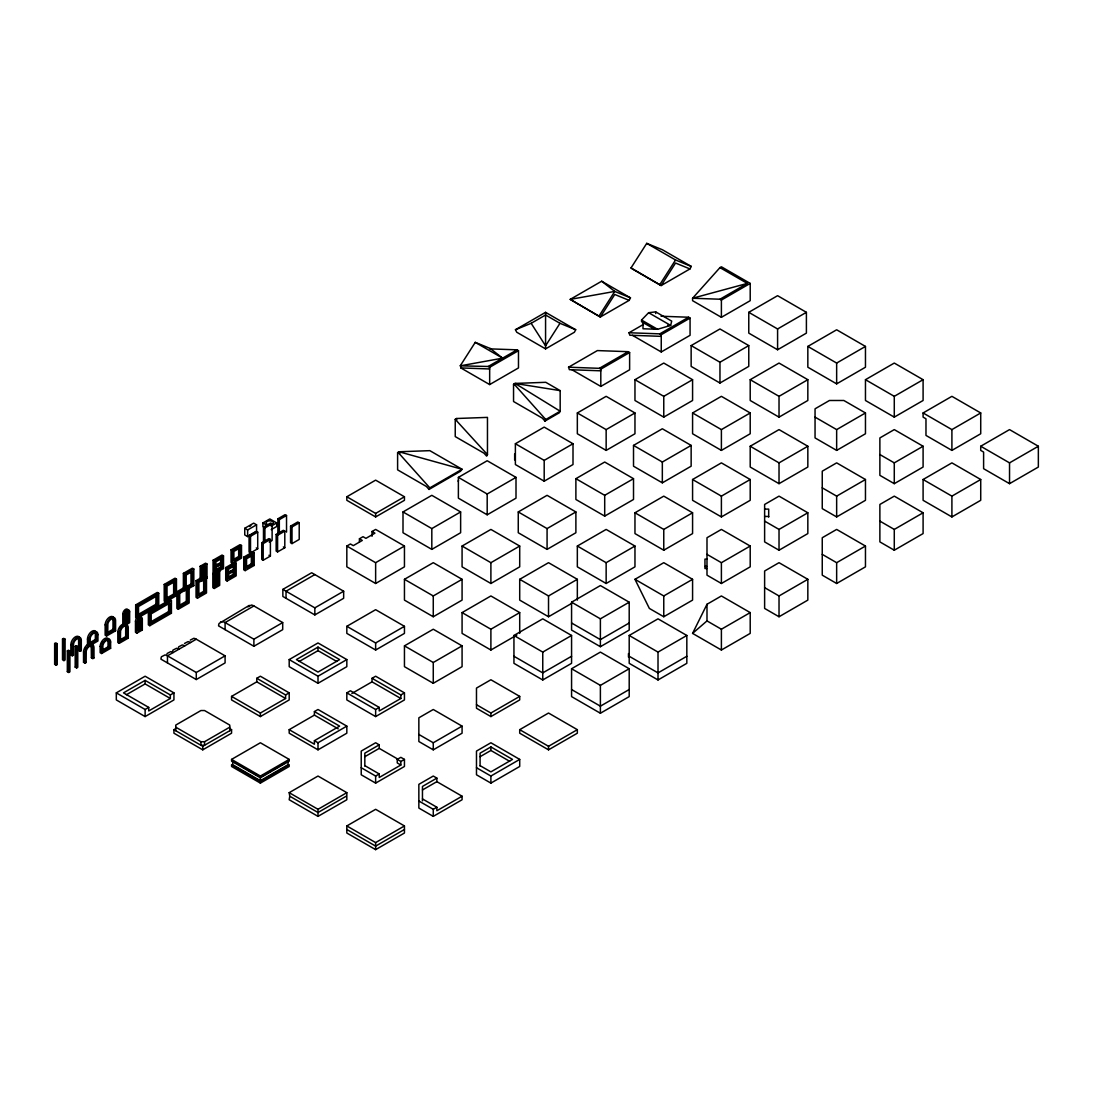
<?xml version="1.0" encoding="UTF-8"?>
<svg xmlns="http://www.w3.org/2000/svg" width="1093" height="1093" viewBox="0 0 1093 1093"><rect width="100%" height="100%" fill="white"/><g stroke="black" fill="none" stroke-linecap="round" stroke-linejoin="round"><path stroke-width="1.5" d="M487.464 454.606L487.464 417.389L456.669 418.496L455.234 419.329L455.234 436.585L484.049 453.226L486.658 456.136L487.464 454.606L455.234 419.329M545.571 348.886L545.571 312.338L515.445 329.731L516.757 332.245L545.571 348.886L574.385 332.245L575.697 329.731L545.571 312.338M560.176 390.625L560.176 411.214L559.37 412.744L544.956 421.065L542.347 418.141L513.546 401.514L513.546 384.258L514.981 383.424L545.776 382.304L560.176 390.625L514.981 383.424M73.45 644.911L73.573 643.763A4.727 2.732 -60 0 1 76.797 639.036A4.727 2.732 -60 0 1 80.035 640.033L80.158 651.264L81.306 650.608L81.306 640.293A6.367 3.675 -60 0 0 76.797 637.697A6.367 3.675 -60 0 0 72.302 645.485L72.302 655.8L73.45 655.144L73.45 644.911L72.001 644.078M90.091 644.214L90.213 638.148A4.727 2.732 -60 0 1 93.438 633.421A4.727 2.732 -60 0 1 96.676 634.418L96.799 640.334L90.091 644.214L88.642 643.381L95.351 639.501L96.799 640.334M120.408 641.345L120.531 631.276A4.727 2.732 -60 0 1 123.769 626.549A4.727 2.732 -60 0 1 126.993 627.546L127.116 637.465L120.408 641.345L118.973 640.512M289.768 796.21L289.194 799.748L318.008 816.375L346.823 799.748L346.823 792.671L318.008 776.044L289.194 792.671L289.768 796.21L318.008 812.509L346.249 796.21M692.579 633.394L706.993 604.279L721.394 595.958L750.208 612.599L750.208 633.394L721.394 650.021L692.579 633.394L706.993 620.906L706.993 604.279M629.158 300.37L630.47 297.856L601.656 281.215L570.218 299.373L600.344 316.997L629.158 300.37L614.758 294.482L600.344 316.997L570.218 299.373L614.758 291.421L630.47 297.856M689.956 268.933L691.268 266.419L662.454 249.778L646.728 243.356L631.016 267.935L632.328 268.933L661.142 285.56L689.956 268.933L675.542 263.03L661.142 285.56L631.016 267.935M429.03 489.418L429.836 487.874L462.079 469.266L429.836 450.658L399.041 451.764L397.606 452.598L397.606 469.853L426.42 486.494L429.03 489.418L460.454 471.274L462.079 469.266L399.041 451.764M544.956 421.065L545.776 419.534L560.176 411.214L516.415 384.258L514.981 385.078L513.546 384.258M184.512 643.449L188.023 641.646A9.632 5.561 60 0 1 190.51 642.534M190.278 640.115L193.789 638.312A9.632 5.561 60 0 1 196.275 639.214L225.09 655.841L225.09 662.918L196.275 679.545L160.972 659.175A8.238 4.755 60 0 1 161.463 656.756L164.975 654.953A9.632 5.561 60 0 1 167.461 655.841L196.275 672.482L225.09 655.841M247.906 606.847L251.417 605.044A9.632 5.561 60 0 1 253.89 605.946L282.704 622.573L282.704 629.65L253.89 646.277L218.6 625.906A8.238 4.755 60 0 1 219.092 623.488L249.313 605.358M460.235 365.841L475.25 342.355L490.279 348.503L502.63 358.162L460.235 365.841L488.216 366.483L489.664 367.303L518.478 350.675L518.478 367.931L489.664 384.572L460.85 367.931L460.85 365.486M575.697 329.731L559.971 323.309L545.571 345.839L531.157 323.309L515.445 329.731M599.032 316.014L614.758 291.421L601.656 281.215M659.83 284.563L675.542 259.984L691.268 266.419M719.959 267.621L692.579 298.239L692.579 300.684L721.394 317.312L750.208 300.684L750.208 283.415L721.394 266.788L719.959 267.621L747.325 283.415L719.959 299.222L692.579 298.239L747.325 283.415M654.488 329.171L641.55 321.711L641.55 320.044L648.627 312.707L655.691 311.874L671.703 321.123L670.651 325.413L657.562 329.28L642.998 328.761L642.998 322.531M531.157 323.309L545.571 314.989L559.971 323.309M490.279 348.503L489.664 348.858L517.03 349.842L518.478 350.675M488.216 366.483L517.03 349.842M244.75 528.288L253.685 523.137L256.568 524.804L256.568 531.458L247.633 536.608L244.75 534.955L244.75 528.288L247.633 529.955L256.568 524.804M262.907 526.471L262.907 522.932L269.821 518.943L276.734 522.932L276.734 526.471L271.201 529.654M54.65 643.531L55.798 642.875L57.232 643.709L57.232 664.503L56.085 665.159L54.65 664.325L54.65 643.531L56.085 644.364L57.232 643.709M62.506 638.995L63.654 638.339L65.088 639.173L65.088 659.967L63.94 660.623L62.506 659.789L62.506 638.995L63.94 639.829L65.088 639.173M164.21 584.441L175.017 578.197L176.465 579.03L176.465 595.671L165.658 601.901L164.21 601.068L164.21 584.441L165.658 585.274L176.465 579.03M183.378 588.348L183.378 573.374L192.382 568.182L193.816 569.016L193.816 585.643L188.679 588.621M249.067 535.447L256.268 531.294L257.716 532.127L257.716 548.754L250.516 552.921L249.067 552.088L249.067 535.447L250.516 536.28L257.716 532.127M263.481 542.101L263.481 527.127L270.681 522.973L272.116 523.807L272.116 540.434L269.247 542.101M277.882 533.78L277.882 518.806L285.082 514.653L286.53 515.486L286.53 532.127M193.816 569.016L184.813 574.208L184.813 590.848M263.481 527.127L264.916 527.96L272.116 523.807M277.882 518.806L279.33 519.64L286.53 515.486M200.156 578.757L200.156 566.283L205.566 563.168L207.001 564.002L207.001 578.033L201.604 581.148L201.604 567.117L207.001 564.002M175.085 581.421L167.024 586.067L167.024 599.524L175.085 594.879L175.085 581.421L173.65 580.588L173.65 594.045L176.465 595.671M183.378 573.374L186.193 575L192.45 571.393L192.45 584.851L188.693 587.023M271.201 526.129L276.734 522.932M135.682 604.907L157.296 592.42L158.745 593.253L158.745 605.905L137.131 618.378L135.682 617.545L135.682 604.907L137.131 605.727L158.745 593.253M213.053 572.882L213.053 560.231L222.057 555.039L223.505 555.872L223.505 568.51L217.07 572.226M231.06 549.834L240.064 544.642L241.512 545.475L241.512 558.113L232.508 563.319L231.06 562.485L231.06 549.834L232.508 550.667L241.512 545.475M397.606 452.598L399.041 453.431L400.489 452.598M213.053 560.231L214.488 561.064L223.505 555.872M157.365 595.644L138.51 606.533L138.51 615.987L157.365 605.098L157.365 595.644L155.916 594.811L155.916 604.279L158.745 605.905M240.132 547.853L233.875 551.459L233.875 560.928L240.132 557.321L240.132 547.853L238.684 547.019M216.4 564.657L222.125 562.185L215.868 565.805M67.329 650.854L68.476 650.198L69.911 651.018L69.911 671.812L68.763 672.482L67.329 671.649L67.329 650.854L68.763 651.688L69.911 651.018M75.185 646.318L76.332 645.662L77.767 646.482L77.767 667.29L76.619 667.946L75.185 667.113L75.185 646.318L76.619 647.152L77.767 646.482M216.4 566.256L222.125 563.783L215.868 567.39M176.888 591.764L187.695 585.52L189.144 586.354L189.144 602.981L178.337 609.225L176.888 608.391L176.888 591.764L179.703 593.39L187.764 588.731L187.764 602.188L179.703 606.847L178.268 606.014L186.316 601.355L187.764 602.188M196.057 580.697L205.06 575.492L206.495 576.325L206.495 592.966L197.491 598.158L196.057 597.338L196.057 580.697L197.491 581.531L206.495 576.325M261.746 542.77L268.946 538.603L270.395 539.436L270.395 556.077L263.194 560.231L261.746 559.397L261.746 542.77L263.194 543.604L270.395 539.436M276.16 534.45L283.36 530.296L284.795 531.116L284.795 547.757L277.595 551.91L276.16 551.091L276.16 534.45L277.595 535.283L284.795 531.116M290.56 526.129L297.761 521.976L299.209 522.809L299.209 539.436L292.009 543.604L290.56 542.77L290.56 526.129L292.009 526.963L299.209 522.809M138.51 614.321L155.916 604.279M166.928 597.912L173.65 594.045M187.258 586.19L191.002 584.017L193.816 585.643M215.676 569.767L220.677 566.884L223.505 568.51M233.683 559.37L238.684 556.487L240.132 557.321M107.633 632.41L113.003 629.322L115.585 630.811L115.585 620.496A6.367 3.675 -60 0 0 111.09 617.9A6.367 3.675 -60 0 0 106.581 625.702L106.581 636.003L105.147 635.183L105.147 624.868A6.367 3.675 -60 0 1 109.054 617.449A6.367 3.675 -60 0 1 114 618.406M189.144 586.354L178.337 592.584L178.337 609.225M600.808 370.814L569.385 369.68L568.565 367.207L597.379 350.58L628.174 351.686L629.623 352.52L629.623 369.776L600.808 386.416L571.994 369.776M54.65 664.325L55.798 663.67L57.232 664.503M79.707 638.203A6.367 3.675 -60 0 0 74.775 637.246A6.367 3.675 -60 0 0 70.854 644.665L70.854 654.967L72.001 654.311L73.45 655.144M77.029 637.752A4.727 2.732 -60 0 1 78.587 639.2L78.71 650.444L79.857 649.775L81.306 650.608M661.251 336.357L629.828 335.223L629.008 332.75L643.422 324.43M128.264 621.903L126.815 621.07L126.815 611.848A1.858 1.079 -60 0 1 128.209 612.217L128.264 621.903L125.613 623.434L125.668 613.679A1.858 1.079 -60 0 1 126.938 611.82L126.761 611.383M212.834 573.606L218.245 570.491L219.679 571.311L219.679 585.356L214.283 588.471L212.834 587.638L212.834 573.606L215.649 575.232L218.299 573.702L218.299 584.564L215.649 586.094L214.214 585.261L216.865 583.73L218.299 584.564M346.823 496.769L375.637 480.141L404.451 496.769L404.451 500.307L375.637 516.934L346.823 500.307L346.823 496.769L375.637 513.409L404.451 496.769M88.943 646.195L97.946 641.004L97.946 634.678A6.367 3.675 -60 0 0 93.438 632.082A6.367 3.675 -60 0 0 88.943 639.883L88.943 644.624M106.581 636.003L115.585 630.811M125.586 625.046L129.643 622.696L129.643 611.779A3.825 2.2 -60 0 0 126.938 610.222A3.825 2.2 -60 0 0 124.233 614.908L124.233 624.253M148.361 612.217L169.975 599.743L171.423 600.576L171.423 613.214L149.809 625.702L148.361 624.868L148.361 612.217L149.809 613.05L171.423 600.576M225.732 567.554L234.735 562.349L236.17 563.182L236.17 575.833L227.166 581.025L225.732 580.192L225.732 567.554L227.166 568.387L236.17 563.182M243.739 557.157L252.743 551.951L254.191 552.785L254.191 565.436L245.187 570.628L243.739 569.795L243.739 557.157L245.187 557.99L254.191 552.785M219.679 571.311L214.283 574.44L214.283 588.471M252.811 555.176L246.553 558.783L246.553 568.251L252.811 564.644L252.811 555.176L251.363 554.342L251.363 563.81L254.191 565.436M234.08 569.098L227.822 572.705L234.804 569.508L234.08 569.098L234.08 570.683M234.804 571.092L227.822 574.29M171.423 613.214L168.595 611.588L149.741 622.477L151.189 623.311L170.043 612.422L170.043 602.953L151.189 613.842L151.189 623.311M198.68 594.223L203.681 591.34L205.129 592.174L205.129 578.716L198.871 582.323L198.871 595.781L205.129 592.174M228.355 577.09L233.356 574.208L234.804 575.041L234.804 565.573L228.546 569.18L228.546 578.648L234.804 575.041M246.362 566.693L251.363 563.81M102.66 649.925L108.029 646.824L110.625 648.313L110.625 642.001A6.367 3.675 -60 0 0 106.117 639.405A6.367 3.675 -60 0 0 101.622 647.193L101.622 653.518L100.173 652.685L100.173 646.359A6.367 3.675 -60 0 1 104.095 638.954A6.367 3.675 -60 0 1 109.027 639.911M120.312 639.733L125.681 636.632L128.264 638.134L128.264 627.819A6.367 3.675 -60 0 0 123.769 625.21A6.367 3.675 -60 0 0 119.26 633.011L119.26 643.326L117.825 642.493L117.825 632.178A6.367 3.675 -60 0 1 121.733 624.772A6.367 3.675 -60 0 1 126.679 625.729M67.329 671.649L68.476 670.993M75.185 667.113L76.332 666.457M92.536 646.783A6.367 3.675 -60 0 0 88.041 644.187A6.367 3.675 -60 0 0 83.533 651.974L83.533 662.29L84.68 661.634L86.128 662.467L86.251 651.073A4.727 2.732 -60 0 1 89.476 646.346A4.727 2.732 -60 0 1 92.714 647.343L92.837 658.587L93.984 657.931L93.984 647.616A6.367 3.675 -60 0 0 89.476 645.007A6.367 3.675 -60 0 0 84.981 652.808L84.981 663.123L86.128 662.467M90.405 645.28A4.727 2.732 -60 0 1 91.265 646.51L91.388 657.754L92.536 657.098L93.984 657.931M101.622 653.518L110.625 648.313M119.26 643.326L128.264 638.134M136.912 633.134L142.322 630.019L142.322 619.103A3.825 2.2 -60 0 0 139.617 617.545A3.825 2.2 -60 0 0 136.912 622.218L136.912 633.134L135.477 632.314L135.477 621.384A3.825 2.2 -60 0 1 138.169 616.712A3.825 2.2 -60 0 1 140.874 618.269L142.322 619.103M568.565 367.207L599.36 368.327L628.174 351.686M629.008 332.75L659.803 333.857L688.617 317.23L690.066 318.063L690.066 335.319L661.251 351.96L632.437 335.319M599.36 368.327L600.808 369.161L629.623 352.52M659.803 333.857L661.251 334.69L690.066 318.063M719.959 299.222L721.394 300.056L750.208 283.415M515.377 443.744L544.191 427.103L573.005 443.744L573.005 464.539L544.191 481.18L515.377 464.539L515.377 443.744L544.191 460.385L573.005 443.744M458.377 477.381L487.191 460.74L516.005 477.381L516.005 498.176L487.191 514.803L458.377 498.176L458.377 477.381L487.191 494.009L516.005 477.381M403.003 511.948L431.817 495.32L460.631 511.948L460.631 532.742L431.817 549.383L403.003 532.742L403.003 511.948L431.817 528.588L460.631 511.948M691.145 345.593L719.959 328.966L748.773 345.593L748.773 366.387L719.959 383.028L691.145 366.387L691.145 345.593L719.959 362.234L748.773 345.593M748.773 312.325L777.588 295.684L806.402 312.325L806.402 333.119L777.588 349.76L748.773 333.119L748.773 312.325L777.588 328.966L806.402 312.325M372.03 536.294L372.03 531.499L375.637 529.422L404.451 546.049L404.451 566.843L375.637 583.484L346.823 566.843L346.823 546.049L350.429 543.972L353.299 545.639L362.302 540.434L359.433 538.781L359.433 541.978M359.433 538.781L363.026 536.69L365.909 538.357L374.913 533.165L372.03 531.499M577.336 412.963L606.15 396.335L634.965 412.963L634.965 433.757L606.15 450.398L577.336 433.757L577.336 412.963L606.15 429.604L634.965 412.963M634.965 379.695L663.765 363.067L692.579 379.695L692.579 400.489L663.765 417.13L634.965 400.489L634.965 379.695L663.765 396.335L692.579 379.695M196.275 639.214L167.461 655.841L167.461 662.918M253.89 605.946L225.09 622.573A9.632 5.561 60 0 0 222.603 621.685L220.499 621.999M282.855 589.387L311.669 572.759L343.653 591.217L343.653 598.295L314.839 614.922L282.855 596.464L282.855 589.387L314.839 607.858L343.653 591.217M314.839 574.576L286.024 591.217L286.024 598.295M116.309 692.866L145.123 676.225L173.937 692.866L173.937 699.93L145.123 716.571L116.309 699.93L116.309 692.866L145.123 709.494L148.73 707.417L148.73 710.956L170.33 698.482L170.33 694.943L145.123 680.379L123.509 692.866L148.73 707.417M126.392 694.738L145.123 683.917L170.33 698.482M346.823 546.049L375.637 562.69L404.451 546.049M225.09 629.65L225.09 622.573L253.89 639.214L282.704 622.573M170.33 694.943L173.937 692.866M518.26 511.948L547.074 495.32L575.888 511.948L575.888 532.742L547.074 549.383L518.26 532.742L518.26 511.948L547.074 528.588L575.888 511.948M575.888 478.679L604.702 462.038L633.516 478.679L633.516 499.474L604.702 516.115L575.888 499.474L575.888 478.679L604.702 495.32L633.516 478.679M633.516 445.411L662.331 428.77L691.145 445.411L691.145 466.205L662.331 482.833L633.516 466.205L633.516 445.411L662.331 462.038L691.145 445.411M404.451 579.317L433.265 562.69L462.079 579.317L462.079 600.112L433.265 616.753L404.451 600.112L404.451 579.317L433.265 595.958L462.079 579.317M462.079 546.049L490.894 529.422L519.708 546.049L519.708 566.843L490.894 583.484L462.079 566.843L462.079 546.049L490.894 562.69L519.708 546.049M692.579 412.963L721.394 396.335L750.208 412.963L750.208 433.757L721.394 450.398L692.579 433.757L692.579 412.963L721.394 429.604L750.208 412.963M750.208 379.695L779.022 363.067L807.836 379.695L807.836 400.489L779.022 417.13L750.208 400.489L750.208 379.695L779.022 396.335L807.836 379.695M807.836 346.426L836.651 329.785L865.465 346.426L865.465 367.221L836.651 383.862L807.836 367.221L807.836 346.426L836.651 363.067L865.465 346.426M256.773 678.302L260.38 676.225L289.194 692.866L289.194 699.93L260.38 716.571L231.566 699.93L231.566 696.391L256.773 681.841L285.587 698.482L285.587 694.943L256.773 678.302L256.773 681.841M289.194 659.585L318.008 642.957L346.823 659.585L346.823 666.662L318.008 683.289L289.194 666.662L289.194 659.585L318.008 676.225L346.823 659.585M346.823 626.316L375.637 609.689L404.451 626.316L404.451 633.394L375.637 650.021L346.823 633.394L346.823 626.316L375.637 642.957L404.451 626.316M229.762 728.621L231.566 729.673L231.566 733.198L202.751 749.839L173.937 733.198L173.937 729.673L175.741 728.621M318.008 647.111L296.394 659.585L318.008 672.072L339.622 659.585L318.008 647.111L318.008 650.649L299.277 661.456M175.741 727.173L200.948 741.723L204.555 741.723L229.762 727.173M285.587 694.943L289.194 692.866M173.937 729.673L202.751 746.3L231.566 729.673M231.566 696.391L260.38 713.032L285.587 698.482M404.451 645.867L433.265 629.226L462.079 645.867L462.079 666.662L433.265 683.289L404.451 666.662L404.451 645.867L433.265 662.495L462.079 645.867M516.825 635.047L490.894 650.021L462.079 633.394L462.079 612.599L490.894 595.958L519.708 612.599L519.708 633.394M571.571 603.445L548.522 616.753L519.708 600.112L519.708 579.317L548.522 562.69L577.336 579.317L577.336 600.112M577.336 546.049L606.15 529.422L634.965 546.049L634.965 566.843L606.15 583.484L577.336 566.843L577.336 546.049L606.15 562.69L634.965 546.049M634.965 512.781L663.765 496.14L692.579 512.781L692.579 533.575L663.765 550.216L634.965 533.575L634.965 512.781L663.765 529.422L692.579 512.781M692.579 479.513L721.394 462.872L750.208 479.513L750.208 500.307L721.394 516.934L692.579 500.307L692.579 479.513L721.394 496.14L750.208 479.513M750.208 446.245L779.022 429.604L807.836 446.245L807.836 467.039L779.022 483.666L750.208 467.039L750.208 446.245L779.022 462.872L807.836 446.245M865.465 379.695L894.279 363.067L923.093 379.695L923.093 400.489L894.279 417.13L865.465 400.489L865.465 379.695L894.279 396.335L923.093 379.695M231.566 759.403L260.38 742.762L289.194 759.403L289.194 761.165L260.38 777.806L231.566 761.165L231.566 759.403L260.38 776.044L289.194 759.403M314.401 715.109L314.401 711.57L318.008 709.494L346.823 726.135L346.823 733.198L318.008 749.839L289.194 733.198L289.194 729.673L314.401 715.109L338.215 728.853M372.03 678.302L375.637 676.225L404.451 692.866L404.451 699.93L375.637 716.571L346.823 699.93L346.823 692.866L350.429 690.776L379.23 707.417L379.23 710.956L400.844 698.482L400.844 694.943L372.03 678.302L372.03 681.841L400.844 698.482M351.864 693.481L372.03 681.841M462.079 612.599L490.894 629.226L519.708 612.599M519.708 579.317L548.522 595.958L577.336 579.317M815.05 417.13L836.651 429.604L865.465 412.963L865.465 433.757L836.651 450.398L815.05 437.924L815.05 408.809L829.45 400.489L843.851 400.489L865.465 412.963M289.194 729.673L314.401 744.224L314.401 740.685L339.622 726.135L314.401 711.57M314.401 740.685L318.008 742.762L346.823 726.135M346.823 692.866L375.637 709.494L379.23 707.417M400.844 694.943L404.451 692.866M270.572 771.262L260.38 777.137L244.367 767.887M273.482 769.581L288.046 761.165L288.046 764.704L260.38 780.675L232.713 764.704L232.713 761.165L235.637 762.846M260.38 781.345L289.194 764.704L289.194 766.466L260.38 783.107L231.566 766.466L231.566 764.704L260.38 781.345L260.38 783.107M513.942 635.47L542.756 618.829L571.571 635.47L571.571 663.328L542.756 679.969L513.942 663.328L513.942 635.47L542.756 652.097L571.571 635.47M571.571 602.202L600.385 585.561L629.199 602.202L629.199 630.06L600.385 646.701L571.571 630.06L571.571 602.202L600.385 618.829L629.199 602.202M634.965 579.317L663.765 562.69L692.579 579.317L692.579 600.112L663.765 616.753L649.365 608.432L634.965 579.317L663.765 595.958L692.579 579.317M923.093 412.963L951.907 396.335L980.722 412.963L980.722 433.757L951.907 450.398L925.976 435.424L925.976 418.797L923.093 417.13L923.093 412.963L951.907 429.604L980.722 412.963M397.961 759.198L379.23 748.377L379.23 744.852L364.83 753.159L364.83 766.056M364.83 756.698L379.23 748.377M706.993 554.37L721.394 562.69L750.208 546.049L750.208 566.843L721.394 583.484L706.993 575.164L706.993 537.729L721.394 529.422L750.208 546.049M764.622 521.101L779.022 529.422L807.836 512.781L807.836 533.575L779.022 550.216L764.622 541.896L764.622 504.46L779.022 496.14L807.836 512.781M822.25 487.833L836.651 496.14L865.465 479.513L865.465 500.307L836.651 516.934L822.25 508.628L822.25 471.192L836.651 462.872L865.465 479.513M879.879 454.551L894.279 462.872L923.093 446.245L923.093 467.039L894.279 483.666L879.879 475.346L879.879 437.924L894.279 429.604L923.093 446.245M571.571 656.265L542.756 672.892L513.942 656.265M629.199 622.996L600.385 639.624L571.571 622.996M404.451 759.403L400.844 761.479L400.844 765.018L397.251 762.941L397.251 759.403L400.844 757.326L404.451 759.403L404.451 766.466L375.637 783.107L361.223 774.787L361.223 751.082L375.637 742.762L379.23 744.852M289.194 792.671L318.008 809.312L346.823 792.671M361.223 767.723L375.637 776.044L379.23 773.953L379.23 777.492L400.844 765.018M418.851 734.455L433.265 742.762L462.079 726.135L462.079 733.198L433.265 749.839L418.851 741.519L418.851 717.814L433.265 709.494L462.079 726.135M476.48 704.712L490.894 713.032L519.708 696.391L519.708 699.93L490.894 716.571L476.48 708.25L476.48 688.084L490.894 679.764L519.708 696.391M571.571 668.738L600.385 652.097L629.199 668.738L629.199 696.61L600.385 713.237L571.571 696.61L571.571 668.738L600.385 685.379L629.199 668.738M629.199 635.47L658.013 618.829L686.828 635.47L686.828 663.328L658.013 679.969L629.199 663.328L629.199 635.47L658.013 652.097L686.828 635.47M923.093 479.513L951.907 462.872L980.722 479.513L980.722 500.307L951.907 516.934L923.093 500.307L923.093 479.513L951.907 496.14L980.722 479.513M980.722 446.245L1009.536 429.604L1038.35 446.245L1038.35 467.039L1009.536 483.666L983.604 468.692L983.604 452.065L980.722 450.398L980.722 446.245L1009.536 462.872L1038.35 446.245M346.823 825.939L375.637 809.312L404.451 825.939L404.451 833.016L375.637 849.644L346.823 833.016L346.823 825.939L375.637 842.58L404.451 825.939M519.708 729.673L548.522 713.032L577.336 729.673L577.336 733.198L548.522 749.839L519.708 733.198L519.708 729.673L548.522 746.3L577.336 729.673M436.858 778.12L433.265 776.044L418.851 784.35L418.851 808.055L433.265 816.375L462.079 799.748L462.079 796.21L436.858 781.659L436.858 778.12L422.458 786.441L422.458 800.882M480.087 765.646L490.894 771.877L512.494 759.403L490.894 746.929L480.087 753.159L480.087 766.056M422.458 789.966L436.858 781.659M480.087 756.698L490.894 750.467L509.625 761.274M706.993 620.906L721.394 629.226L750.208 612.599M764.622 587.638L779.022 595.958L807.836 579.317L807.836 600.112L779.022 616.753L764.622 608.432L764.622 571.011L779.022 562.69L807.836 579.317M822.25 554.37L836.651 562.69L865.465 546.049L865.465 566.843L836.651 583.484L822.25 575.164L822.25 537.729L836.651 529.422L865.465 546.049M879.879 521.101L894.279 529.422L923.093 512.781L923.093 533.575L894.279 550.216L879.879 541.896L879.879 504.46L894.279 496.14L923.093 512.781M629.199 689.533L600.385 706.174L571.571 689.533M686.828 656.265L658.013 672.892L629.199 656.265M418.851 800.991L433.265 809.312L436.858 807.235L436.858 810.76L462.079 796.21M476.48 767.723L490.894 776.044L519.708 759.403L519.708 766.466L490.894 783.107L476.48 774.787L476.48 751.082L490.894 742.762L519.708 759.403M404.451 829.478L375.637 846.119L346.823 829.478M764.622 509.106L768.693 509.106L768.693 517.098M764.622 516.456L768.693 516.456M706.993 559.097L704.958 559.097L704.958 568.524L706.993 568.524M704.958 566.447L706.993 566.447M661.074 316.232L688.617 317.23M667.577 325.304L670.651 325.413L648.627 312.707M460.85 367.931L489.664 368.969M646.728 243.356L675.542 259.984M641.55 320.044L657.562 329.28M475.25 342.355L502.63 358.162M262.907 522.932L267.047 525.323M283.36 546.924L284.795 547.757M256.268 547.921L257.716 548.754M268.946 555.244L270.395 556.077M216.865 572.869L218.299 573.702M200.156 566.283L201.604 567.117M205.566 577.2L207.001 578.033M318.008 650.649L336.74 661.456M397.251 759.403L400.844 761.479M128.195 610.946L129.643 611.779M126.815 611.848L128.264 612.681M139.317 618.419A1.858 1.079 -60 0 1 139.439 618.706L140.942 620.004L140.942 629.226L138.292 630.757L138.346 621.002A1.858 1.079 -60 0 1 139.617 619.144A1.858 1.079 -60 0 1 140.888 619.54L140.942 620.004M128.1 610.195A3.825 2.2 -60 0 0 125.148 609.621A3.825 2.2 -60 0 0 122.799 614.075L124.233 614.908M135.477 621.384L136.912 622.218M142.322 630.019L139.494 628.393L139.494 619.171M126.829 626.986L128.264 627.819M364.83 765.646L379.23 773.953M422.458 798.915L436.858 807.235M112.019 618.173A4.727 2.732 -60 0 1 112.88 619.403L114.437 621.248L114.437 630.142L107.729 634.022L107.865 623.966A4.727 2.732 -60 0 1 111.09 619.239A4.727 2.732 -60 0 1 114.314 620.237L114.437 621.248M125.217 625.975A4.727 2.732 -60 0 1 125.558 626.713L127.116 628.571M118.973 631.604L120.408 632.437M105.147 624.868L106.581 625.702M117.825 632.178L119.26 633.011M96.498 633.844L97.946 634.678M109.177 641.167L110.625 642.001M94.367 632.355A4.727 2.732 -60 0 1 95.228 633.585L96.799 635.429M107.579 640.156A4.727 2.732 -60 0 1 107.906 640.894L109.478 642.752L109.478 647.657L102.769 651.524L102.892 645.457A4.727 2.732 -60 0 1 106.117 640.73A4.727 2.732 -60 0 1 109.355 641.728L109.478 642.752M88.642 638.462L90.091 639.296M95.187 630.934A6.367 3.675 -60 0 0 90.282 632.642A6.367 3.675 -60 0 0 87.495 639.05L88.943 639.883M100.173 646.359L101.622 647.193M79.857 639.46L81.306 640.293M78.71 640.211L80.158 641.044M91.388 647.534L92.837 648.368M70.854 644.665L72.302 645.485M83.533 651.974L84.981 652.808M78.71 650.444L80.158 651.264M91.388 657.754L92.837 658.587M70.854 654.967L72.302 655.8M83.533 662.29L84.981 663.123M238.547 764.526L241.457 766.207M514.981 385.078L545.776 419.534M399.041 453.431L429.836 487.874M1009.536 462.872L1009.536 483.666M951.907 429.604L951.907 450.398M951.907 496.14L951.907 516.934M894.279 396.335L894.279 417.13M894.279 462.872L894.279 483.666M894.279 529.422L894.279 550.216M836.651 363.067L836.651 383.862M836.651 429.604L836.651 450.398M836.651 496.14L836.651 516.934M836.651 562.69L836.651 583.484M779.022 396.335L779.022 417.13M779.022 462.872L779.022 483.666M779.022 529.422L779.022 550.216M779.022 595.958L779.022 616.753M777.588 328.966L777.588 349.76M721.394 300.056L721.394 317.312M721.394 429.604L721.394 450.398M721.394 496.14L721.394 516.934M721.394 562.69L721.394 583.484M721.394 629.226L721.394 650.021M719.959 362.234L719.959 383.028M663.765 396.335L663.765 417.13M663.765 529.422L663.765 550.216M663.765 595.958L663.765 616.753M662.331 462.038L662.331 482.833M661.251 334.69L661.251 351.96M658.013 652.097L658.013 679.969M655.691 311.874L655.691 313.541M628.475 653.559L628.475 657.098M606.15 429.604L606.15 450.398M606.15 562.69L606.15 583.484M604.702 495.32L604.702 516.115M600.808 369.161L600.808 386.416M600.385 618.829L600.385 646.701M600.385 685.379L600.385 713.237M548.522 595.958L548.522 616.753M548.522 746.3L548.522 749.839M547.074 528.588L547.074 549.383M544.191 460.385L544.191 481.18M542.756 652.097L542.756 679.969M514.666 453.978L514.666 459.962M490.894 562.69L490.894 583.484M490.894 629.226L490.894 650.021M490.894 713.032L490.894 716.571M490.894 746.929L490.894 750.467M490.894 776.044L490.894 783.107M489.664 367.303L489.664 384.572M487.191 494.009L487.191 514.803M456.669 418.496L456.669 420.163M433.265 595.958L433.265 616.753M433.265 662.495L433.265 683.289M433.265 742.762L433.265 749.839M433.265 809.312L433.265 816.375M431.817 528.588L431.817 549.383M375.637 513.409L375.637 516.934M375.637 562.69L375.637 583.484M375.637 642.957L375.637 650.021M375.637 709.494L375.637 716.571M375.637 776.044L375.637 783.107M375.637 842.58L375.637 849.644M318.008 676.225L318.008 683.289M318.008 742.762L318.008 749.839M318.008 809.312L318.008 816.375M314.839 607.858L314.839 614.922M292.009 526.963L292.009 543.604M279.33 519.64L279.33 532.947M277.595 535.283L277.595 551.91M264.916 527.96L264.916 541.267M263.194 543.604L263.194 560.231M260.38 713.032L260.38 716.571M260.38 776.044L260.38 780.675M253.89 639.214L253.89 646.277M250.516 536.28L250.516 552.921M247.633 529.955L247.633 536.608M245.187 557.99L245.187 570.628M238.684 548.604L238.684 556.487M233.356 566.311L233.356 574.208M232.508 550.667L232.508 563.319M229.762 730.711L229.762 725.096L204.555 710.532L200.948 710.532L175.741 725.096L175.741 730.711M227.166 568.387L227.166 581.025M220.677 557.416L220.677 566.884M216.865 574.426L216.865 583.73M215.649 575.232L215.649 586.094M214.488 561.064L214.488 573.716M205.621 575.929L205.621 566.379L202.97 567.909L202.97 577.459M204.555 741.723L204.555 745.262L200.948 745.262L200.948 741.723M204.186 567.103L204.186 576.407M203.681 579.563L203.681 591.34M202.751 746.3L202.751 749.839M197.491 581.531L197.491 598.158M196.275 672.482L196.275 679.545M191.002 570.56L191.002 584.017M186.193 575L186.193 587.146M186.316 587.897L186.316 601.355M179.703 593.39L179.703 606.847M168.595 602.12L168.595 611.588M165.658 585.274L165.658 601.901M149.809 613.05L149.809 625.702M145.123 680.379L145.123 683.917M145.123 709.494L145.123 716.571M137.131 605.727L137.131 618.378M125.681 627.737L125.681 636.632M122.799 614.075L122.799 624.991M113.003 620.414L113.003 629.322M108.029 641.919L108.029 646.824M95.351 634.596L95.351 639.501M87.495 639.05L87.495 645.362M76.619 647.152L76.619 667.946M68.763 651.688L68.763 672.482M63.94 639.829L63.94 660.623M56.085 644.364L56.085 665.159M85.145 649.119A4.727 2.732 -60 0 1 85.678 648.012M101.786 643.504A4.727 2.732 -60 0 1 102.318 642.397M95.897 631.59A6.367 3.675 -60 0 1 96.348 632.587M119.957 628.215A4.727 2.732 -60 0 1 120.654 627.204M122.32 625.715A4.727 2.732 -60 0 1 123.195 625.36M124.834 611.574A1.858 1.079 -60 0 1 125.162 611.247M249.791 526.553A3.06 1.762 -60 0 1 250.871 525.596M269.821 525.05A3.662 2.118 0 0 1 266.364 522.208A3.662 2.118 0 0 1 272.171 521.306A3.662 2.118 0 0 1 271.651 524.763M458.254 481.466A5.164 2.978 60 0 1 458.554 480.046M184.744 645.867A9.632 5.561 60 0 0 182.258 644.966L178.76 646.769A8.238 4.755 60 0 0 178.487 647.493M178.979 649.187A9.632 5.561 60 0 0 176.506 648.299L172.995 650.103A8.238 4.755 60 0 0 172.721 650.813M173.213 652.521A9.632 5.561 60 0 0 170.74 651.619L167.229 653.423A8.238 4.755 60 0 0 166.956 654.147M222.125 558.25L215.868 561.857L215.868 571.325L222.125 567.718L222.125 558.25"/></g></svg>
